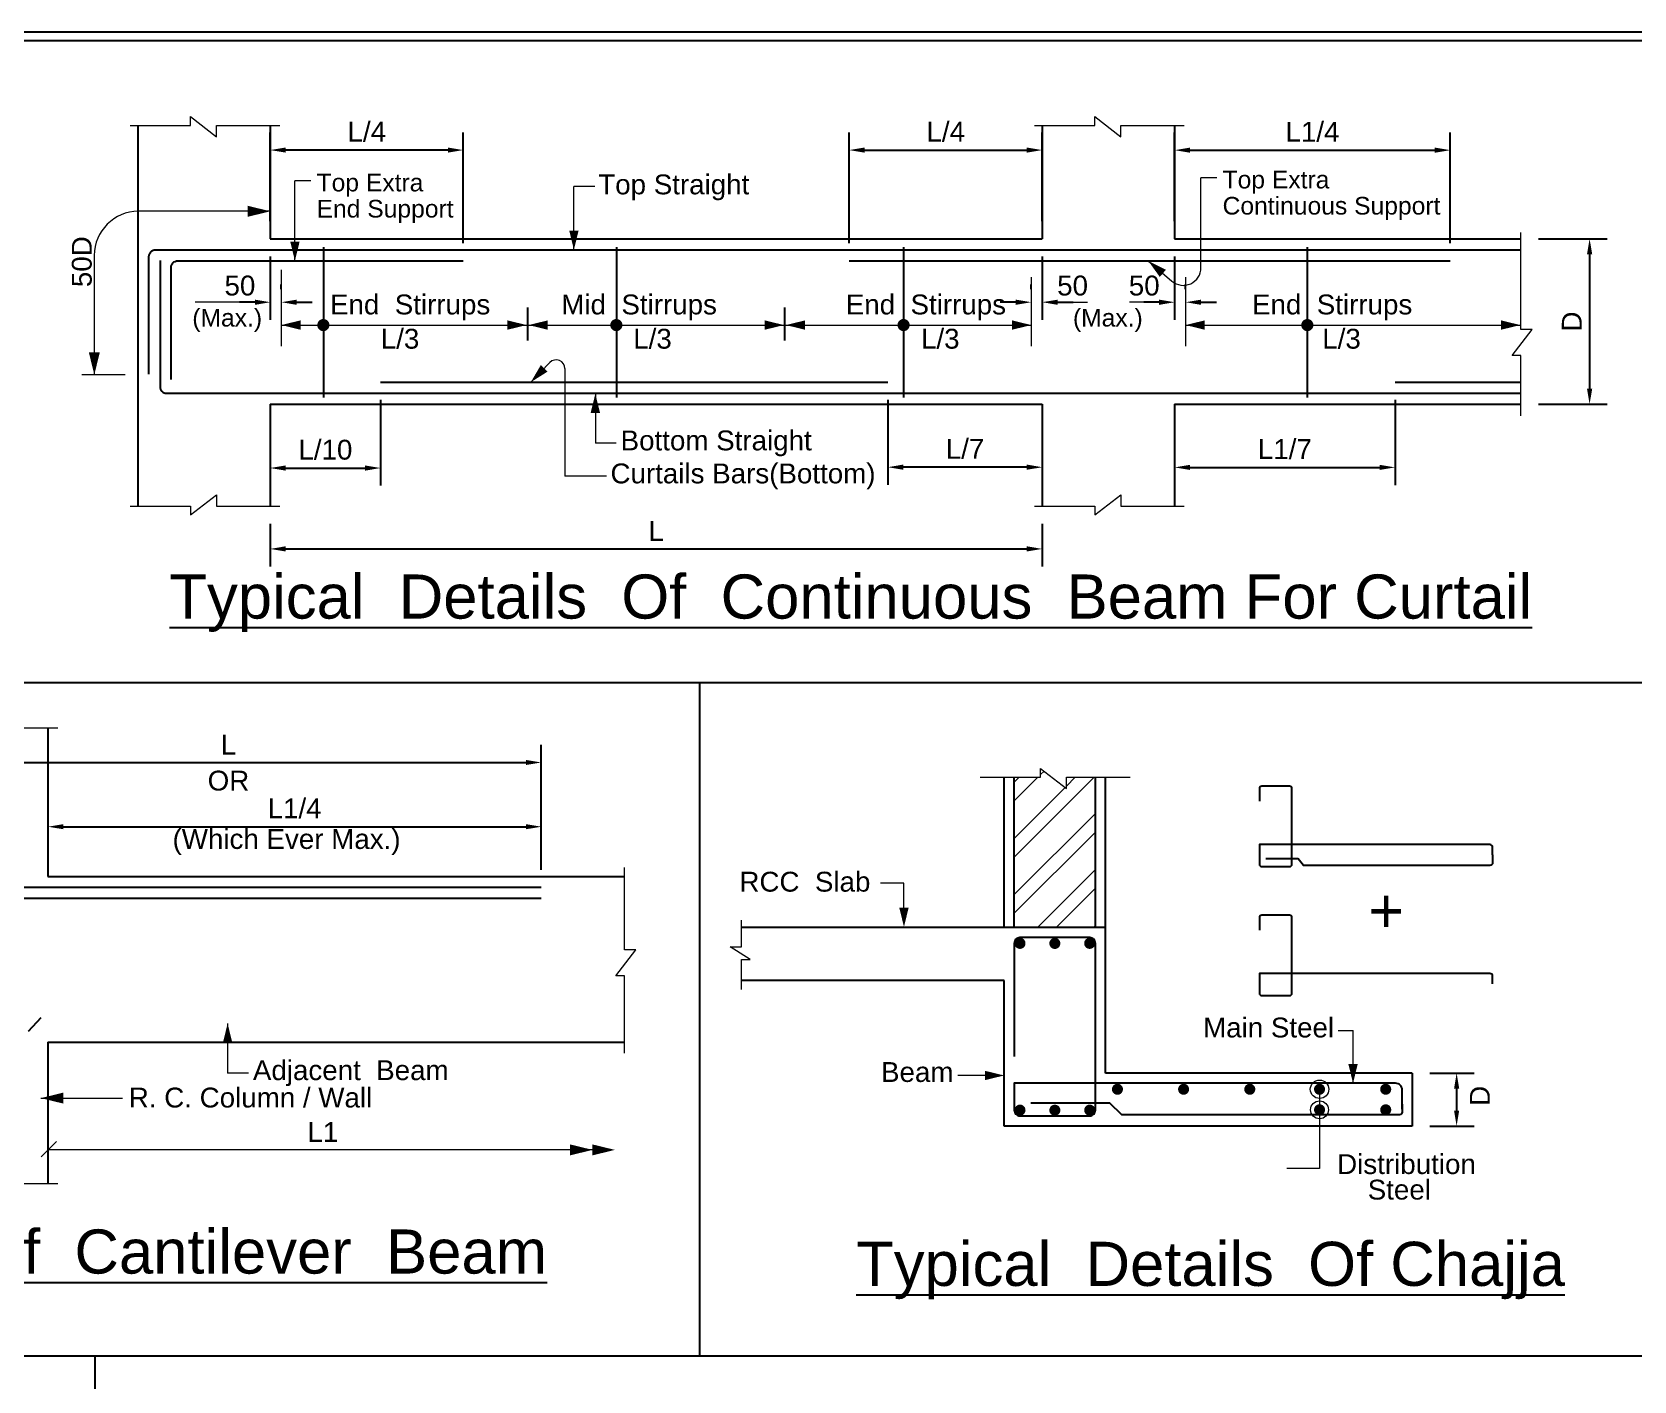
# Model space of a CAD drawing. Extents: x -100 to 77860, y -106 to 57915.
# Drawn here: x 47588 to 65745, y 39709 to 54996 of the extents above; entities that cross this region are included whole.
import ezdxf

# ---------------------------------------------------------------- set-up
doc = ezdxf.new("R2010")
doc.units = 0
doc.header["$LTSCALE"] = 100
doc.header["$MEASUREMENT"] = 0
doc.header["$PDMODE"] = 3
doc.layers.get('0').update_dxf_attribs({"linetype": 'CONTINUOUS'})
doc.layers.get('DEFPOINTS').update_dxf_attribs({"linetype": 'CONTINUOUS'})
for name, color, linetype in [('3MCO', 7, 'CONTINUOUS'), ('MAIN TEXT', 6, 'CONTINUOUS'), ('TEXT', 7, 'CONTINUOUS')]:
    doc.layers.add(name, color=color, linetype=linetype)
doc.layers.add('DIM', color=252, linetype='CONTINUOUS', lineweight=13)
doc.layers.add('REINF', color=4, linetype='CONTINUOUS', lineweight=25)
doc.styles.add('ARIAL', font='arial.ttf')
doc.dimstyles.new('100', dxfattribs={"dimtxt": 225, "dimasz": 175, "dimexe": 200, "dimexo": 200, "dimgap": 90, "dimtad": 1, "dimdec": 0, "dimzin": 0, "dimdsep": 46, "dimtxsty": 'ARIAL', "dimcen": 0, "dimclrd": 252, "dimclre": 252, "dimclrt": 7, "dimadec": 0, "dimazin": 0, "dimtfac": 0.004444, "dimtdec": 0, "dimtix": 1, "dimtofl": 0, "dimtmove": 2, "dimatfit": 3, "dimfxl": 0, "dimtolj": 1, "dimtzin": 0, "dimarcsym": 0})

# ---------------------------------------------------------------- blocks, each defined once
blk = doc.blocks.new('*D63')
at = {"layer": 'DEFPOINTS', "color": 0}
for p in [(50288, 49624), (59038, 49624), (59038, 49138)]:
    blk.add_point(p, dxfattribs=at)
at = {"layer": 'DIM', "lineweight": -2}
for p, q in [((50288, 49424), (50288, 48938)), ((59038, 49424), (59038, 48938)), ((50463, 49138), (58863, 49138))]:
    blk.add_line(p, q, dxfattribs=at)
at = {"layer": 'DIM'}
for points in [[(50463, 49168), (50463, 49109), (50288, 49138)], [(58863, 49109), (58863, 49168), (59038, 49138)]]:
    blk.add_solid(points, dxfattribs=at)
at = {"layer": 'DIM', "color": 7, "insert": (54663, 49341), "char_height": 225, "attachment_point": 5, "style": 'ARIAL'}
blk.add_mtext('\\A1;L', dxfattribs=at)
blk = doc.blocks.new('_OBLIQUE')
at = {"color": 0, "linetype": 'ByBlock'}
blk.add_line((-0.5, -0.5), (0.5, 0.5), dxfattribs=at)
blk = doc.blocks.new('*D64')
at = {"layer": 'DEFPOINTS', "color": 0}
for p in [(51538, 51028), (50288, 50778), (51538, 50055)]:
    blk.add_point(p, dxfattribs=at)
at = {"layer": 'DIM', "lineweight": -2}
for p, q in [((51538, 50828), (51538, 49855)), ((50288, 50578), (50288, 49855)), ((50463, 50055), (51363, 50055))]:
    blk.add_line(p, q, dxfattribs=at)
at = {"layer": 'DIM'}
for points in [[(50463, 50084), (50463, 50025), (50288, 50055)], [(51363, 50025), (51363, 50084), (51538, 50055)]]:
    blk.add_solid(points, dxfattribs=at)
at = {"layer": 'DIM', "color": 7, "insert": (50913, 50261), "char_height": 225, "attachment_point": 5, "style": 'ARIAL'}
blk.add_mtext('\\A1;L/10', dxfattribs=at)
blk = doc.blocks.new('*D65')
at = {"layer": 'DEFPOINTS', "color": 0}
for p in [(50288, 53658), (50288, 52653), (52476, 52403)]:
    blk.add_point(p, dxfattribs=at)
at = {"layer": 'DIM', "lineweight": -2}
for p, q in [((50288, 52853), (50288, 53858)), ((52476, 52603), (52476, 53858)), ((52301, 53658), (50463, 53658))]:
    blk.add_line(p, q, dxfattribs=at)
at = {"layer": 'DIM'}
for points in [[(50463, 53687), (50463, 53629), (50288, 53658)], [(52301, 53629), (52301, 53687), (52476, 53658)]]:
    blk.add_solid(points, dxfattribs=at)
at = {"layer": 'DIM', "color": 7, "insert": (51382, 53865), "char_height": 225, "attachment_point": 5, "style": 'ARIAL'}
blk.add_mtext('\\A1;L/4', dxfattribs=at)
blk = doc.blocks.new('*D66')
at = {"layer": 'DEFPOINTS', "color": 0}
for p in [(50288, 52653), (50413, 51934), (50413, 51883)]:
    blk.add_point(p, dxfattribs=at)
at = {"layer": 'DIM', "lineweight": -2}
for p, q in [((50288, 52453), (50288, 51734)), ((50413, 52083), (50413, 52134)), ((50113, 51934), (49938, 51934)), ((50588, 51934), (50763, 51934))]:
    blk.add_line(p, q, dxfattribs=at)
at = {"layer": 'DIM'}
for points in [[(50113, 51904), (50113, 51963), (50288, 51934)], [(50588, 51963), (50588, 51904), (50413, 51934)]]:
    blk.add_solid(points, dxfattribs=at)
at = {"layer": 'DIM', "color": 7, "insert": (49944, 52121), "char_height": 225, "attachment_point": 5, "style": 'ARIAL'}
blk.add_mtext('\\A1;50', dxfattribs=at)
blk = doc.blocks.new('*D67')
at = {"layer": 'DEFPOINTS', "color": 0}
for p in [(63663, 53657), (60538, 52653), (63663, 52403)]:
    blk.add_point(p, dxfattribs=at)
at = {"layer": 'DIM', "lineweight": -2}
for p, q in [((60538, 52853), (60538, 53857)), ((63663, 52603), (63663, 53857)), ((60713, 53657), (63488, 53657))]:
    blk.add_line(p, q, dxfattribs=at)
at = {"layer": 'DIM'}
for points in [[(60713, 53686), (60713, 53628), (60538, 53657)], [(63488, 53628), (63488, 53686), (63663, 53657)]]:
    blk.add_solid(points, dxfattribs=at)
at = {"layer": 'DIM', "color": 7, "insert": (62101, 53864), "char_height": 225, "attachment_point": 5, "style": 'ARIAL'}
blk.add_mtext('\\A1;L1/4', dxfattribs=at)
blk = doc.blocks.new('*D68')
at = {"layer": 'DEFPOINTS', "color": 0}
for p in [(63038, 51028), (60538, 50778), (63038, 50062)]:
    blk.add_point(p, dxfattribs=at)
at = {"layer": 'DIM', "lineweight": -2}
for p, q in [((63038, 50828), (63038, 49862)), ((60538, 50578), (60538, 49862)), ((60713, 50062), (62863, 50062))]:
    blk.add_line(p, q, dxfattribs=at)
at = {"layer": 'DIM'}
for points in [[(60713, 50091), (60713, 50033), (60538, 50062)], [(62863, 50033), (62863, 50091), (63038, 50062)]]:
    blk.add_solid(points, dxfattribs=at)
at = {"layer": 'DIM', "color": 7, "insert": (61788, 50268), "char_height": 225, "attachment_point": 5, "style": 'ARIAL'}
blk.add_mtext('\\A1;L1/7', dxfattribs=at)
blk = doc.blocks.new('*D69')
at = {"layer": 'DEFPOINTS', "color": 0}
for p in [(57288, 51028), (59038, 50778), (57288, 50064)]:
    blk.add_point(p, dxfattribs=at)
at = {"layer": 'DIM', "lineweight": -2}
for p, q in [((57288, 50828), (57288, 49864)), ((59038, 50578), (59038, 49864)), ((58863, 50064), (57463, 50064))]:
    blk.add_line(p, q, dxfattribs=at)
at = {"layer": 'DIM'}
for points in [[(57463, 50094), (57463, 50035), (57288, 50064)], [(58863, 50035), (58863, 50094), (59038, 50064)]]:
    blk.add_solid(points, dxfattribs=at)
at = {"layer": 'DIM', "color": 7, "insert": (58163, 50271), "char_height": 225, "attachment_point": 5, "style": 'ARIAL'}
blk.add_mtext('\\A1;L/7', dxfattribs=at)
blk = doc.blocks.new('*D70')
at = {"layer": 'DEFPOINTS', "color": 0}
for p in [(59038, 53658), (59038, 52653), (56850, 52403)]:
    blk.add_point(p, dxfattribs=at)
at = {"layer": 'DIM', "lineweight": -2}
for p, q in [((56850, 52603), (56850, 53858)), ((59038, 52853), (59038, 53858)), ((57025, 53658), (58863, 53658))]:
    blk.add_line(p, q, dxfattribs=at)
at = {"layer": 'DIM'}
for points in [[(57025, 53687), (57025, 53629), (56850, 53658)], [(58863, 53629), (58863, 53687), (59038, 53658)]]:
    blk.add_solid(points, dxfattribs=at)
at = {"layer": 'DIM', "color": 7, "insert": (57944, 53865), "char_height": 225, "attachment_point": 5, "style": 'ARIAL'}
blk.add_mtext('\\A1;L/4', dxfattribs=at)
blk = doc.blocks.new('*D71')
at = {"layer": 'DEFPOINTS', "color": 0}
for p in [(59038, 52653), (58913, 51934), (58913, 51883)]:
    blk.add_point(p, dxfattribs=at)
at = {"layer": 'DIM', "lineweight": -2}
for p, q in [((59038, 52453), (59038, 51734)), ((58913, 52083), (58913, 52134)), ((58738, 51934), (58563, 51934)), ((59213, 51934), (59388, 51934))]:
    blk.add_line(p, q, dxfattribs=at)
at = {"layer": 'DIM'}
for points in [[(58738, 51904), (58738, 51963), (58913, 51934)], [(59213, 51963), (59213, 51904), (59038, 51934)]]:
    blk.add_solid(points, dxfattribs=at)
at = {"layer": 'DIM', "color": 7, "insert": (59382, 52121), "char_height": 225, "attachment_point": 5, "style": 'ARIAL'}
blk.add_mtext('\\A1;50', dxfattribs=at)
blk = doc.blocks.new('*D72')
at = {"layer": 'DEFPOINTS', "color": 0}
for p in [(64464, 52653), (64464, 50778), (65242, 50778)]:
    blk.add_point(p, dxfattribs=at)
at = {"layer": 'DIM', "lineweight": -2}
for p, q in [((64664, 52653), (65442, 52653)), ((65242, 52478), (65242, 50953)), ((64664, 50778), (65442, 50778))]:
    blk.add_line(p, q, dxfattribs=at)
at = {"layer": 'DIM'}
for points in [[(65272, 52478), (65213, 52478), (65242, 52653)], [(65213, 50953), (65272, 50953), (65242, 50778)]]:
    blk.add_solid(points, dxfattribs=at)
at = {"layer": 'DIM', "color": 7, "insert": (65040, 51715), "char_height": 225, "attachment_point": 5, "rotation": 90, "style": 'ARIAL'}
blk.add_mtext('\\A1;D', dxfattribs=at)
blk = doc.blocks.new('*D73')
at = {"layer": 'DEFPOINTS', "color": 0}
for p in [(60538, 52653), (60663, 51934), (60663, 51883)]:
    blk.add_point(p, dxfattribs=at)
at = {"layer": 'DIM', "lineweight": -2}
for p, q in [((60538, 52453), (60538, 51734)), ((60663, 52083), (60663, 52134)), ((60363, 51934), (60188, 51934)), ((60838, 51934), (61013, 51934))]:
    blk.add_line(p, q, dxfattribs=at)
at = {"layer": 'DIM'}
for points in [[(60363, 51904), (60363, 51963), (60538, 51934)], [(60838, 51963), (60838, 51904), (60663, 51934)]]:
    blk.add_solid(points, dxfattribs=at)
at = {"layer": 'DIM', "color": 7, "insert": (60194, 52121), "char_height": 225, "attachment_point": 5, "style": 'ARIAL'}
blk.add_mtext('\\A1;50', dxfattribs=at)
blk = doc.blocks.new('*D34')
at = {"layer": 'DEFPOINTS', "color": 0}
for p in [(53360, 45990), (47769, 45425), (53360, 45300)]:
    blk.add_point(p, dxfattribs=at)
at = {"layer": 'DIM', "lineweight": -2}
for p, q in [((47769, 45625), (47769, 46190)), ((53360, 45500), (53360, 46190)), ((47944, 45990), (53185, 45990))]:
    blk.add_line(p, q, dxfattribs=at)
at = {"layer": 'DIM'}
for points in [[(47944, 46019), (47944, 45961), (47769, 45990)], [(53185, 45961), (53185, 46019), (53360, 45990)]]:
    blk.add_solid(points, dxfattribs=at)
at = {"layer": 'DIM', "color": 7, "insert": (50564, 46196), "char_height": 225, "attachment_point": 5, "style": 'ARIAL'}
blk.add_mtext('\\A1;L1/4', dxfattribs=at)
blk = doc.blocks.new('*D39')
at = {"layer": 'DEFPOINTS', "color": 0}
for p in [(53360, 46718), (46269, 46268), (53360, 45950)]:
    blk.add_point(p, dxfattribs=at)
at = {"layer": 'DIM', "lineweight": -2}
for p, q in [((46269, 46468), (46269, 46918)), ((53360, 46150), (53360, 46918)), ((46444, 46718), (53185, 46718))]:
    blk.add_line(p, q, dxfattribs=at)
at = {"layer": 'DIM'}
for points in [[(46444, 46747), (46444, 46689), (46269, 46718)], [(53185, 46689), (53185, 46747), (53360, 46718)]]:
    blk.add_solid(points, dxfattribs=at)
at = {"layer": 'DIM', "color": 7, "char_height": 225, "attachment_point": 5, "style": 'ARIAL'}
for s, insert in [('\\A1;L', (49814, 46920)), ('OR', (49814, 46511))]:
    blk.add_mtext(s, dxfattribs=dict(at, insert=insert))
blk = doc.blocks.new('*D40')
at = {"layer": 'DEFPOINTS', "color": 0}
for p in [(63232, 43198), (63232, 42598), (63735, 42598)]:
    blk.add_point(p, dxfattribs=at)
at = {"layer": 'DIM', "lineweight": -2}
for p, q in [((63432, 43198), (63935, 43198)), ((63735, 43023), (63735, 42773)), ((63432, 42598), (63935, 42598))]:
    blk.add_line(p, q, dxfattribs=at)
at = {"layer": 'DIM'}
for points in [[(63764, 43023), (63706, 43023), (63735, 43198)], [(63706, 42773), (63764, 42773), (63735, 42598)]]:
    blk.add_solid(points, dxfattribs=at)
at = {"layer": 'DIM', "color": 7, "insert": (63998, 42940), "char_height": 225, "attachment_point": 5, "rotation": 90, "style": 'ARIAL'}
blk.add_mtext('\\A1;D', dxfattribs=at)

msp = doc.modelspace()

# ---------------------------------------------------------------- hatches: boundary and pattern name
at = {"layer": 'DIM'}
h = msp.add_hatch(dxfattribs=at)
h.set_pattern_fill('ANSI32', color=9, scale=1200, style=0)
h.set_pattern_definition([(45, (-240.46, 260.73), (-318.198, 318.198), []), (45, (-28.33, 260.73), (-318.198, 318.198), [])])
h.paths.add_polyline_path([(59640.9, 46549.7), (59313.9, 46549.7), (59313.9, 46421.7), (59019.5, 46649.5), (59019.5, 46549.7), (58720.9, 46549.7), (58720.9, 44848.2), (59640.9, 44848.2)])

# ---------------------------------------------------------------- linework, layer by layer
for p, q in [((53206.1, 51499), (53206.1, 51874.2)), ((56119.6, 51499), (56119.6, 51874.2)), ((45356.3, 47623.3), (66724.2, 47623.3)), ((55157.3, 39992.9), (55157.3, 47623.3)), ((39239.1, 39992.9), (66724.2, 39992.9)), ((48304.6, 31730.6), (48304.6, 39992.9))]:
    msp.add_line(p, q)
at = {"color": 5}
msp.add_lwpolyline([(-100, -106), (77746.6, -106), (77746.6, 54995.6), (-100, 54995.6)], close=True, dxfattribs=at)
at = {"color": 6}
msp.add_lwpolyline([(0, -6), (77646.6, -6), (77646.6, 54895.6), (0, 54895.6)], close=True, dxfattribs=at)
at = {"layer": '3MCO'}
for p, q in [((48788.1, 53937.1), (48788.1, 49624.2)), ((50288.1, 53937.1), (50288.1, 52652.7)), ((59038.1, 53937.1), (59038.1, 52652.7)), ((60538.1, 53937.1), (60538.1, 52652.7)), ((50288.1, 52652.7), (59038.1, 52652.7)), ((60538.1, 52652.7), (64464.3, 52652.7)), ((50288.1, 50777.7), (59038.1, 50777.7)), ((50288.1, 50777.7), (50288.1, 49624.2)), ((59038.1, 50777.7), (59038.1, 49624.2)), ((60538.1, 50777.7), (64464.3, 50777.7)), ((60538.1, 50777.7), (60538.1, 49624.2)), ((47768.5, 47110.6), (47768.5, 45424.8)), ((58605.9, 44848.2), (58605.9, 46549.7)), ((58720.9, 44848.2), (58720.9, 46549.7)), ((59640.9, 44848.2), (59640.9, 46549.7)), ((59755.9, 44848.2), (59755.9, 46549.7)), ((47768.5, 45424.8), (54304.1, 45424.8)), ((59755.9, 44848.2), (55628.9, 44848.2)), ((59755.9, 43198.2), (59755.9, 44848.2)), ((58605.9, 44248.2), (55628.9, 44248.2)), ((58605.9, 42598.2), (58605.9, 44248.2)), ((47768.5, 43549.8), (54304.1, 43549.8)), ((47768.5, 43549.8), (47768.5, 41947.7)), ((63232.4, 43198.2), (59755.9, 43198.2)), ((63232.4, 43198.2), (63232.4, 42598.2)), ((63232.4, 42598.2), (58605.9, 42598.2))]:
    msp.add_line(p, q, dxfattribs=at)
for points in [[(50288.1, 52964.2, 0, 125, 0), (50031.8, 52964.2, 125, 125, 0)], [(50567.5, 52402.7, 0, 106.2, 0), (50567.5, 52620.6, 106.2, 106.2, 0)], [(53729.6, 52527.7, 0, 106.2, 0), (53729.6, 52745.6, 106.2, 106.2, 0)], [(60239.5, 52402.7, 0, 106.2, 0), (60404.8, 52260.8, 106.2, 106.2, 0)], [(50413.1, 51675, 0, 106.2, 0), (50631, 51675, 106.2, 106.2, 0)], [(53193.5, 51675, 0, 106.2, 0), (52975.6, 51675, 106.2, 106.2, 0)], [(53216.1, 51675, 0, 106.2, 0), (53434, 51675, 106.2, 106.2, 0)], [(56110.1, 51675, 0, 106.2, 0), (55892.2, 51675, 106.2, 106.2, 0)], [(56132.8, 51675, 0, 106.2, 0), (56350.7, 51675, 106.2, 106.2, 0)], [(58913.1, 51675, 0, 106.2, 0), (58695.2, 51675, 106.2, 106.2, 0)], [(60663.1, 51675, 0, 106.2, 0), (60881, 51675, 106.2, 106.2, 0)], [(64456.2, 51675, 0, 106.2, 0), (64238.3, 51675, 106.2, 106.2, 0)], [(48293.5, 51111.2, 0, 125, 0), (48293.5, 51367.5, 125, 125, 0)], [(53241, 51027.7, 0, 106.2, 0), (53392.6, 51184.3, 106.2, 106.2, 0)], [(53972.5, 50897, 0, 106.2, 0), (53972.5, 50679.1, 106.2, 106.2, 0)], [(57470.8, 44854.5, 0, 106.2, 0), (57470.8, 45072.4, 106.2, 106.2, 0)], [(49804.5, 43760.2, 0, 106.2, 0), (49804.5, 43542.3, 106.2, 106.2, 0)], [(58605.9, 43170.9, 0, 106.2, 0), (58388, 43170.9, 106.2, 106.2, 0)], [(62560.9, 43083.2, 0, 106.2, 0), (62560.9, 43301.1, 106.2, 106.2, 0)], [(47687.5, 42914.3, 0, 125, 0), (47943.8, 42914.3, 125, 125, 0)], [(53940.9, 42327.5, 0, 125, 0), (53684.6, 42327.5, 125, 125, 0)], [(54194.2, 42327.5, 0, 125, 0), (53937.8, 42327.5, 125, 125, 0)]]:
    msp.add_lwpolyline(points, format="xyseb", dxfattribs=at)
at = {"layer": 'DIM'}
for p, q in [((48699.3, 53937.1), (49383, 53937.1)), ((49383, 54036.8), (49677.5, 53809)), ((49383, 53937.1), (49383, 54036.8)), ((49677.5, 53809), (49677.5, 53937.1)), ((49677.5, 53937.1), (50398.2, 53937.1)), ((58949.3, 53937.1), (59633, 53937.1)), ((59633, 54036.8), (59927.5, 53809)), ((59633, 53937.1), (59633, 54036.8)), ((59927.5, 53937.1), (60648.2, 53937.1)), ((59927.5, 53809), (59927.5, 53937.1)), ((50567.5, 52402.7), (50567.5, 53309.2)), ((50747, 53309.2), (50567.5, 53309.2)), ((53729.6, 52527.7), (53729.6, 53243.6)), ((53967, 53243.6), (53729.6, 53243.6)), ((60837.1, 52325.1), (60837.1, 53342.7)), ((61016.5, 53342.7), (60837.1, 53342.7)), ((50288.1, 52964.2), (48793.5, 52964.2)), ((64464.3, 51626.4), (64464.3, 52722.1)), ((48293.5, 52464.2), (48293.5, 51111.2)), ((50413.1, 52301.4), (50413.1, 51434.2)), ((60239.5, 52402.7), (60506.9, 52173.3)), ((58913.1, 52216.8), (58913.1, 51434.2)), ((60663.1, 52216.8), (60663.1, 51434.2)), ((50113.1, 51933.6), (49437.9, 51933.6)), ((59213.1, 51933.6), (59550.7, 51933.6)), ((60363.1, 51933.6), (60025.5, 51933.6)), ((50413.1, 51675), (58913.1, 51675)), ((60663.1, 51675), (64464.3, 51675)), ((64364.5, 51331.9), (64592.3, 51626.4)), ((64592.3, 51626.4), (64464.3, 51626.4)), ((53241, 51027.7), (53456.7, 51250.5)), ((64464.3, 51331.9), (64364.5, 51331.9)), ((64464.3, 50648.2), (64464.3, 51331.9)), ((48644.3, 51111.2), (48153.7, 51111.2)), ((53628.5, 51180.9), (53628.5, 49961.1)), ((53972.5, 50897), (53972.5, 50335.1)), ((54209.9, 50335.1), (53972.5, 50335.1)), ((54100.1, 49961.1), (53628.5, 49961.1)), ((49383, 49524.5), (49677.5, 49752.3)), ((49677.5, 49752.3), (49677.5, 49624.2)), ((59633, 49524.5), (59927.5, 49752.3)), ((59927.5, 49752.3), (59927.5, 49624.2)), ((48699.3, 49624.2), (49383, 49624.2)), ((49383, 49624.2), (49383, 49524.5)), ((49677.5, 49624.2), (50398.2, 49624.2)), ((58949.3, 49624.2), (59633, 49624.2)), ((59633, 49624.2), (59633, 49524.5)), ((59927.5, 49624.2), (60648.2, 49624.2)), ((47157.9, 47110.6), (47878.6, 47110.6)), ((58335.8, 46549.7), (59019.5, 46549.7)), ((59019.5, 46649.5), (59313.9, 46421.7)), ((59019.5, 46549.7), (59019.5, 46649.5)), ((59313.9, 46549.7), (60034.7, 46549.7)), ((59313.9, 46421.7), (59313.9, 46549.7)), ((54304.1, 44596), (54304.1, 45526.2)), ((55628.9, 44629.8), (55628.9, 44931.2)), ((54204.4, 44301.5), (54432.1, 44596)), ((54432.1, 44596), (54304.1, 44596)), ((55728.6, 44485.4), (55500.8, 44629.8)), ((55500.8, 44629.8), (55628.9, 44629.8)), ((55628.9, 44144.6), (55628.9, 44485.4)), ((55628.9, 44485.4), (55728.6, 44485.4)), ((54304.1, 44301.5), (54204.4, 44301.5)), ((54304.1, 43422.9), (54304.1, 44301.5)), ((49804.5, 43760.2), (49804.5, 43198.3)), ((62393.6, 43682), (62560.9, 43682)), ((62560.9, 43083.2), (62560.9, 43682)), ((50041.9, 43198.3), (49804.5, 43198.3)), ((58388, 43170.9), (58081.7, 43170.9)), ((47687.5, 42914.3), (48613.9, 42914.3)), ((62181.2, 43014.5), (62181.2, 42116.8)), ((47157.9, 41947.7), (47878.6, 41947.7)), ((62181.2, 42116.8), (61809.1, 42116.8))]:
    msp.add_line(p, q, dxfattribs=at)
at = {"layer": 'DIM', "linetype": 'ByBlock'}
msp.add_line((54151.4, 42327.5), (47768.5, 42327.5), dxfattribs=at)
at = {"layer": 'DIM'}
msp.add_lwpolyline([(57470.8, 45035.1), (57470.8, 45349.1), (57206.6, 45349.1)], dxfattribs=at)
for centre, radius in [((62181.2, 43014.5), 104.5), ((62181.2, 42781.9), 101.3)]:
    msp.add_circle(centre, radius, dxfattribs=at)
for centre, radius, start, end in [((48793.5, 52464.2), 500, 90, 180), ((60637.1, 52325.1), 200, 229.36941, 0), ((53528.5, 51180.9), 100, 0, 135.92275)]:
    msp.add_arc(centre, radius, start, end, dxfattribs=at)
at = {"layer": 'REINF'}
for p, q in [((50889.7, 52556), (50889.7, 50852.9)), ((54210.6, 52556), (54210.6, 50852.9)), ((57466.3, 52556), (57466.3, 50852.9)), ((62042.8, 52556), (62042.8, 50852.9)), ((56850.1, 52402.7), (63663.1, 52402.7)), ((51538.1, 51027.7), (57288.1, 51027.7)), ((63038.1, 51027.7), (64464.3, 51027.7)), ((47547.2, 43674.8), (47692.8, 43828.8))]:
    msp.add_line(p, q, dxfattribs=at)
for points in [[(48913.1, 51118.8), (48913.1, 52452.7, -0.4142136), (48988.1, 52527.7), (64464.3, 52527.7)], [(49038.1, 52407.2), (49038.1, 50977.7, 0.4142136), (49113.1, 50902.7), (64464.3, 50902.7)], [(49163.1, 51057.9), (49163.1, 52327.7, -0.4142136), (49238.1, 52402.7), (52476.1, 52402.7)], [(64142.1, 45669.7), (64142.1, 45757.7, 0.4142136), (64112.1, 45787.7), (61499.8, 45787.7), (61499.8, 45563.9, 0.4142136), (61525.8, 45537.9), (61841.8, 45537.9, 0.4142136), (61867.8, 45563.9), (61867.8, 46421.7, 0.4142136), (61841.8, 46447.7), (61525.8, 46447.7, 0.4142136), (61499.8, 46421.7), (61499.8, 46278.2)], [(64142.1, 45669.7), (64142.1, 45581.7, -0.4142136), (64112.1, 45551.7), (62000.4, 45551.7), (61938.6, 45626.6), (61573.5, 45626.6)], [(64142.1, 44207.9), (64142.1, 44295.9, 0.4142136), (64112.1, 44325.9), (61499.8, 44325.9), (61499.8, 44102.1, 0.4142136), (61525.8, 44076.1), (61841.8, 44076.1, 0.4142136), (61867.8, 44102.1), (61867.8, 44959.9, 0.4142136), (61841.8, 44985.9), (61525.8, 44985.9, 0.4142136), (61499.8, 44959.9), (61499.8, 44816.4)], [(63117.4, 42788.2), (63117.4, 43008.2, 0.4142136), (63042.4, 43083.2), (58720.9, 43083.2), (58720.9, 42778.2, 0.4142136), (58785.9, 42713.2), (59575.9, 42713.2, 0.4142136), (59640.9, 42778.2), (59640.9, 44668.2, 0.4142136), (59575.9, 44733.2), (58785.9, 44733.2, 0.4142136), (58720.9, 44668.2), (58720.9, 43386.9)], [(63117.4, 42844), (63117.4, 42756, -0.4142136), (63087.4, 42726), (59941.7, 42726), (59804.5, 42856.1), (58909.1, 42856.1)]]:
    msp.add_lwpolyline(points, format="xyb", dxfattribs=at)
for points, const_width in [([(50855.3, 51675, 1), (50924.1, 51675, 1)], 68.8), ([(54176.2, 51675, 1), (54245, 51675, 1)], 68.8), ([(57431.9, 51675, 1), (57500.6, 51675, 1)], 68.8), ([(62008.4, 51675, 1), (62077.2, 51675, 1)], 68.8), ([(58754.6, 44668.2, -1), (58817.1, 44668.2, -1)], 62.5), ([(59149.6, 44667.2, -1), (59212.1, 44667.2, -1)], 62.5), ([(59544.6, 44668.2, -1), (59607.1, 44668.2, -1)], 62.5), ([(59859.2, 43014.5, -1), (59921.7, 43014.5, -1)], 62.5), ([(60609.2, 43014.5, -1), (60671.7, 43014.5, -1)], 62.5), ([(61359.2, 43014.5, -1), (61421.7, 43014.5, -1)], 62.5), ([(62150, 43014.5, -1), (62212.5, 43014.5, -1)], 62.5), ([(62900, 43014.5, -1), (62962.5, 43014.5, -1)], 62.5), ([(58754.6, 42778.2, -1), (58817.1, 42778.2, -1)], 62.5), ([(59149.6, 42777.3, -1), (59212.1, 42777.3, -1)], 62.5), ([(59544.6, 42778.2, -1), (59607.1, 42778.2, -1)], 62.5), ([(62150, 42781.9, 1), (62212.5, 42781.9, 1)], 62.5), ([(62900, 42781.9, 1), (62962.5, 42781.9, 1)], 62.5)]:
    msp.add_lwpolyline(points, format="xyb", close=True, dxfattribs=dict(at, const_width=const_width))
for points in [[(53359.9, 45299.8), (41900, 45299.8)], [(53359.9, 45174.8), (43602.1, 45174.8)]]:
    msp.add_lwpolyline(points, dxfattribs=at)

# ---------------------------------------------------------------- block references
at = {"layer": 'DIM', "linetype": 'ByBlock', "xscale": 175, "yscale": 175, "zscale": 175, "rotation": 180}
msp.add_blockref('_OBLIQUE', (47776.7, 42335.7), dxfattribs=at)

# ---------------------------------------------------------------- texts
at = {"layer": 'DIM', "color": 7, "linetype": 'ByBlock', "insert": (50883.3, 42530), "char_height": 225, "attachment_point": 5, "style": 'ARIAL'}
msp.add_mtext('L1', dxfattribs=at)
at = {"layer": 'MAIN TEXT', "style": 'ARIAL'}
for s, p in [('%%UTypical  Details  Of  Continuous  Beam For Curtail', (49144, 48348.4)), ('%%UTypical  Details  Of  Cantilever  Beam', (41819.7, 40925.7)), ('%%UTypical  Details  Of Chajja', (56928.6, 40786.2))]:
    msp.add_text(s, height=500, dxfattribs=at).set_placement(p)
at = {"layer": 'TEXT', "style": 'ARIAL'}
for s, height, p in [('Top Extra', 200, (50812.5, 53189.7)), ('Top Straight', 225, (54005.7, 53156.3)), ('Top Extra', 200, (61082, 53223.3)), ('End Support', 200, (50812.5, 52893.8)), ('Continuous Support', 200, (61082, 52927.4)), ('End  Stirrups', 225, (50965.1, 51795.7)), ('Mid  Stirrups', 225, (53586.8, 51795.7)), ('End  Stirrups', 225, (56811, 51795.7)), ('End  Stirrups', 225, (61415.9, 51795.7)), ('(Max.)', 200, (49403.9, 51658)), ('(Max.)', 200, (59386, 51658)), ('L/3', 225, (51540.4, 51407.6)), ('L/3', 225, (54402, 51407.6)), ('L/3', 225, (57664, 51407.6)), ('L/3', 225, (62212, 51407.6)), ('Bottom Straight', 225, (54259.1, 50255)), ('Curtails Bars(Bottom)', 225, (54144.4, 49881)), ('(Which Ever Max.)', 225, (49180.2, 45738.2)), ('RCC  Slab', 225, (55605.8, 45254.3)), ('+', 500, (62732.8, 44789.9)), ('Main Steel', 225, (60861.2, 43601.9)), ('Adjacent  Beam', 225, (50091, 43118.2)), ('Beam', 225, (57210.7, 43097.5)), ('R. C. Column / Wall', 225, (48684.4, 42808)), ('Distribution', 225, (62380.8, 42054)), (' Steel', 225, (62640.1, 41764.5))]:
    msp.add_text(s, height=height, dxfattribs=at).set_placement(p)
msp.add_text('50D', height=225, rotation=90, dxfattribs=at).set_placement((48263.8, 52104.9))

# ---------------------------------------------------------------- dimensions: what is measured, and where the dimension line sits
at = {"layer": 'DIM'}
for base, p1, p2, text, picture, middle in [((50288.1, 53658.2), (52476.1, 52402.7), (50288.1, 52652.7), 'L/4', '*D65', (51382.1, 53864.5)), ((59038.1, 53658.2), (56850.1, 52402.7), (59038.1, 52652.7), 'L/4', '*D70', (57944.1, 53864.5)), ((63663.1, 53657.3), (60538.1, 52652.7), (63663.1, 52402.7), 'L1/4', '*D67', (62100.6, 53863.6)), ((51538.1, 50054.5), (50288.1, 50777.7), (51538.1, 51027.7), 'L/10', '*D64', (50913.1, 50260.8)), ((57288.1, 50064.4), (59038.1, 50777.7), (57288.1, 51027.7), 'L/7', '*D69', (58163.1, 50270.7)), ((63038.1, 50061.8), (60538.1, 50777.7), (63038.1, 51027.7), 'L1/7', '*D68', (61788.1, 50268.1)), ((59038.1, 49138.4), (50288.1, 49624.2), (59038.1, 49624.2), 'L', '*D63', (54663.1, 49340.9)), ((53359.9, 46717.7), (46268.5, 46267.7), (53359.9, 45949.9), 'L\\XOR', '*D39', (49814.2, 46717.7)), ((53359.9, 45989.7), (47768.5, 45424.8), (53359.9, 45299.8), 'L1/4', '*D34', (50564.2, 46196.1))]:
    dim = msp.add_linear_dim(base=base, p1=p1, p2=p2, text=text, dimstyle='100', override={"dimtxsty": 'ARIAL', "dimblk1": 'OBLIQUE', "dimblk2": 'OBLIQUE', "dimclrd": 256, "dimclre": 256}, dxfattribs=at)
    dim.commit()
    dim.dimension.update_dxf_attribs({"geometry": picture, "text_midpoint": middle})
for base, p1, p2, picture, middle in [((50413.1, 51933.6), (50288.1, 52652.7), (50413.1, 51882.9), '*D66', (49943.8, 52121)), ((58913.1, 51933.6), (59038.1, 52652.7), (58913.1, 51882.9), '*D71', (59382.5, 52121))]:
    dim = msp.add_linear_dim(base=base, p1=p1, p2=p2, text='50', dimstyle='100', override={"dimtxsty": 'ARIAL', "dimblk1": 'OBLIQUE', "dimblk2": 'OBLIQUE', "dimclrd": 256, "dimclre": 256}, dxfattribs=at)
    dim.commit()
    dim.dimension.update_dxf_attribs({"geometry": picture, "text_midpoint": middle, "dimtype": 160})
for base, p1, p2, angle, text, override, picture, middle in [((60663.1, 51933.6), (60538.1, 52652.7), (60663.1, 51882.9), 180, '50', {"dimtxsty": 'ARIAL', "dimblk1": 'OBLIQUE', "dimblk2": 'OBLIQUE', "dimclrd": 256, "dimclre": 256}, '*D73', (60193.8, 52121)), ((63734.8, 42598.2), (63232.4, 43198.2), (63232.4, 42598.2), 90, 'D', {"dimtxsty": 'ARIAL', "dimclrd": 256, "dimclre": 256}, '*D40', (63998.3, 42939.6))]:
    dim = msp.add_linear_dim(base=base, p1=p1, p2=p2, angle=angle, text=text, dimstyle='100', override=override, dxfattribs=at)
    dim.commit()
    dim.dimension.update_dxf_attribs({"geometry": picture, "text_midpoint": middle, "dimtype": 160})
dim = msp.add_linear_dim(base=(65242.4, 50777.7), p1=(64464.3, 52652.7), p2=(64464.3, 50777.7), angle=90, text='D', dimstyle='100', override={"dimtxsty": 'ARIAL', "dimblk1": 'OBLIQUE', "dimblk2": 'OBLIQUE', "dimclrd": 256, "dimclre": 256}, dxfattribs=at)
dim.commit()
dim.dimension.update_dxf_attribs({"geometry": '*D72', "text_midpoint": (65039.9, 51715.2)})

doc.saveas('drawing.dxf')
